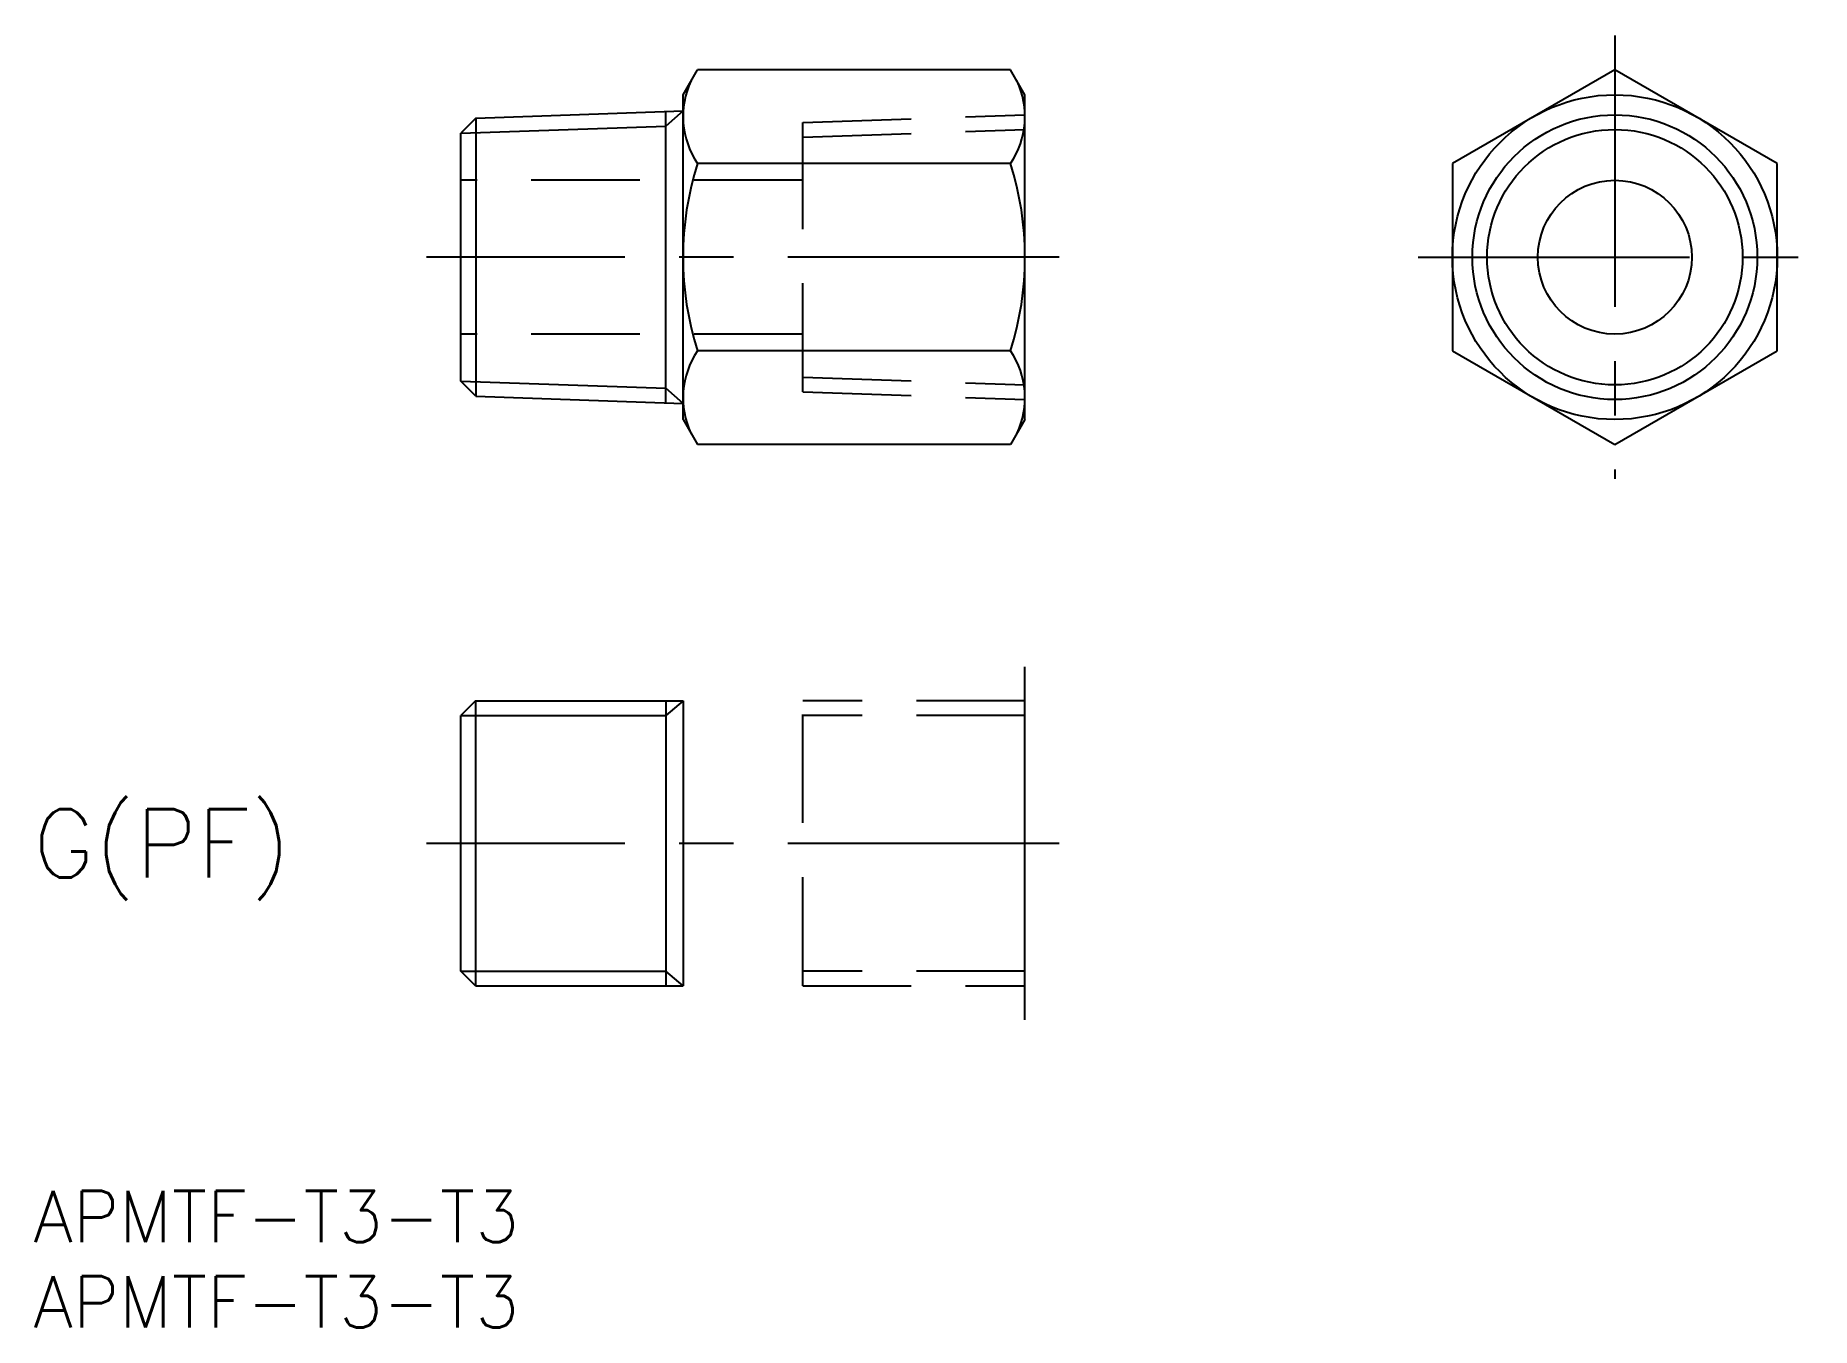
# Model space of a CAD drawing. Extents: x 0 to 104, y -8 to 68.
import ezdxf

# ---------------------------------------------------------------- set-up
doc = ezdxf.new("R2010")
doc.units = 0
doc.header["$LTSCALE"] = 0.5
doc.linetypes.add('CENTER', pattern=[50.8, 31.75, -6.35, 6.35, -6.35])
doc.linetypes.add('DASHED', pattern=[19.05, 12.7, -6.35])
for name, color, linetype in [('MSM_CENTER', 1, 'CENTER'), ('MSM_CONTINUOUS', 7, 'CONTINUOUS'), ('MSM_DASHED', 4, 'DASHED'), ('MSM_NARROW', 5, 'CONTINUOUS'), ('MSM_PART_NUMBER', 7, 'CONTINUOUS')]:
    doc.layers.add(name, color=color, linetype=linetype)
doc.styles.get("Standard").update_dxf_attribs({"font": 'txt.shx', "height": 3, "bigfont": 'bigfont.shx'})

# ---------------------------------------------------------------- blocks, each defined once
blk = doc.blocks.new('*U4')
at = {"layer": 'MSM_PART_NUMBER'}
blk.add_text('APMTF-T3-T3', height=3, dxfattribs=at).set_placement((0, -3))
blk = doc.blocks.new('*U5')
at = {"layer": 'MSM_PART_NUMBER'}
blk.add_text('APMTF-T3-T3', height=3, dxfattribs=at).set_placement((0, -8))

msp = doc.modelspace()

# ---------------------------------------------------------------- linework, layer by layer
at = {"layer": 'MSM_CENTER'}
for p, q in [((92.5, 67.6), (92.5, 41.66)), ((60, 54.63), (23, 54.63)), ((81, 54.63), (104, 54.63)), ((60, 20.33), (23, 20.33))]:
    msp.add_line(p, q, dxfattribs=at)
at = {"layer": 'MSM_CONTINUOUS'}
for p, q in [((38, 64.13), (38.85, 65.6)), ((57.15, 65.6), (38.85, 65.6)), ((58, 64.13), (57.15, 65.6)), ((92.5, 65.6), (83, 60.12)), ((102, 60.12), (92.5, 65.6)), ((38, 45.13), (38, 64.13)), ((58, 45.13), (58, 64.13)), ((25.89, 62.77), (25, 61.88)), ((25.89, 62.77), (38, 63.19)), ((25.89, 62.77), (25.89, 46.49)), ((37, 46.1), (37, 63.16)), ((25, 47.38), (25, 61.88)), ((57.15, 60.12), (38.85, 60.12)), ((83, 60.12), (83, 49.15)), ((102, 49.15), (102, 60.12)), ((57.15, 49.15), (38.85, 49.15)), ((83, 49.15), (92.5, 43.66)), ((92.5, 43.66), (102, 49.15)), ((25.89, 46.49), (25, 47.38)), ((25.89, 46.49), (38, 46.07)), ((38, 45.13), (38.85, 43.66)), ((58, 45.13), (57.15, 43.66)), ((57.15, 43.66), (38.85, 43.66)), ((58, 10), (58, 30.66)), ((25.86, 28.66), (25, 27.81)), ((25.86, 28.66), (38, 28.66)), ((25.86, 28.66), (25.86, 12)), ((37, 28.66), (37, 12)), ((38, 28.66), (38, 12)), ((25, 12.86), (25, 27.81)), ((25.86, 12), (25, 12.86)), ((25.86, 12), (38, 12))]:
    msp.add_line(p, q, dxfattribs=at)
for radius in [9.5, 7.47, 4.5]:
    msp.add_circle((92.5, 54.63), radius, dxfattribs=at)
for centre, radius, start, end in [((42.86, 62.86), 4.86, 154.3842, 214.3842), ((53.14, 62.86), 4.86, 325.6158, 25.6158), ((56.15, 54.63), 18.15, 162.412, 197.588), ((39.85, 54.63), 18.15, 342.412, 17.588), ((42.86, 46.4), 4.86, 145.6158, 205.6158), ((53.14, 46.4), 4.86, 334.3842, 34.3842)]:
    msp.add_arc(centre, radius, start, end, dxfattribs=at)
at = {"layer": 'MSM_DASHED'}
for p, q in [((45, 62.51), (58, 62.96)), ((45, 46.75), (45, 62.51)), ((45, 61.65), (58, 62.11)), ((45, 59.13), (25, 59.13)), ((45, 50.13), (25, 50.13)), ((45, 47.61), (58, 47.16)), ((45, 46.75), (58, 46.3)), ((58, 28.66), (45, 28.66)), ((45, 12), (45, 28.66)), ((58, 27.81), (45, 27.81)), ((58, 12.86), (45, 12.86)), ((45, 12), (58, 12))]:
    msp.add_line(p, q, dxfattribs=at)
at = {"layer": 'MSM_NARROW'}
for p, q in [((38, 63.19), (37, 62.3)), ((25, 61.88), (37, 62.3)), ((25, 47.38), (37, 46.96)), ((38, 46.07), (37, 46.96)), ((38, 28.66), (37, 27.81)), ((25, 27.81), (37, 27.81)), ((25, 12.86), (37, 12.86)), ((38, 12), (37, 12.86))]:
    msp.add_line(p, q, dxfattribs=at)
msp.add_circle((92.5, 54.63), 8.33, dxfattribs=at)

# ---------------------------------------------------------------- block references
at = {"layer": 'MSM_CONTINUOUS'}
for name in ['*U4', '*U5']:
    msp.add_blockref(name, (0, 0), dxfattribs=at)

# ---------------------------------------------------------------- texts
at = {"layer": 'MSM_PART_NUMBER'}
msp.add_text('G(PF)', height=4, dxfattribs=at).set_placement((-0.02, 18.33))

doc.saveas('drawing.dxf')
